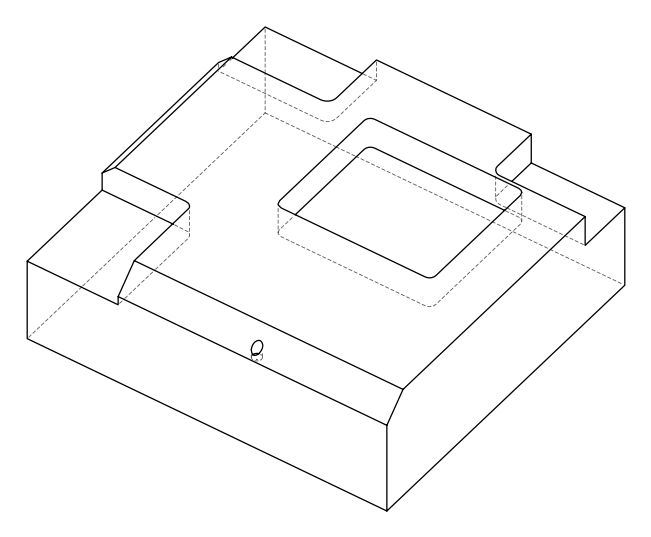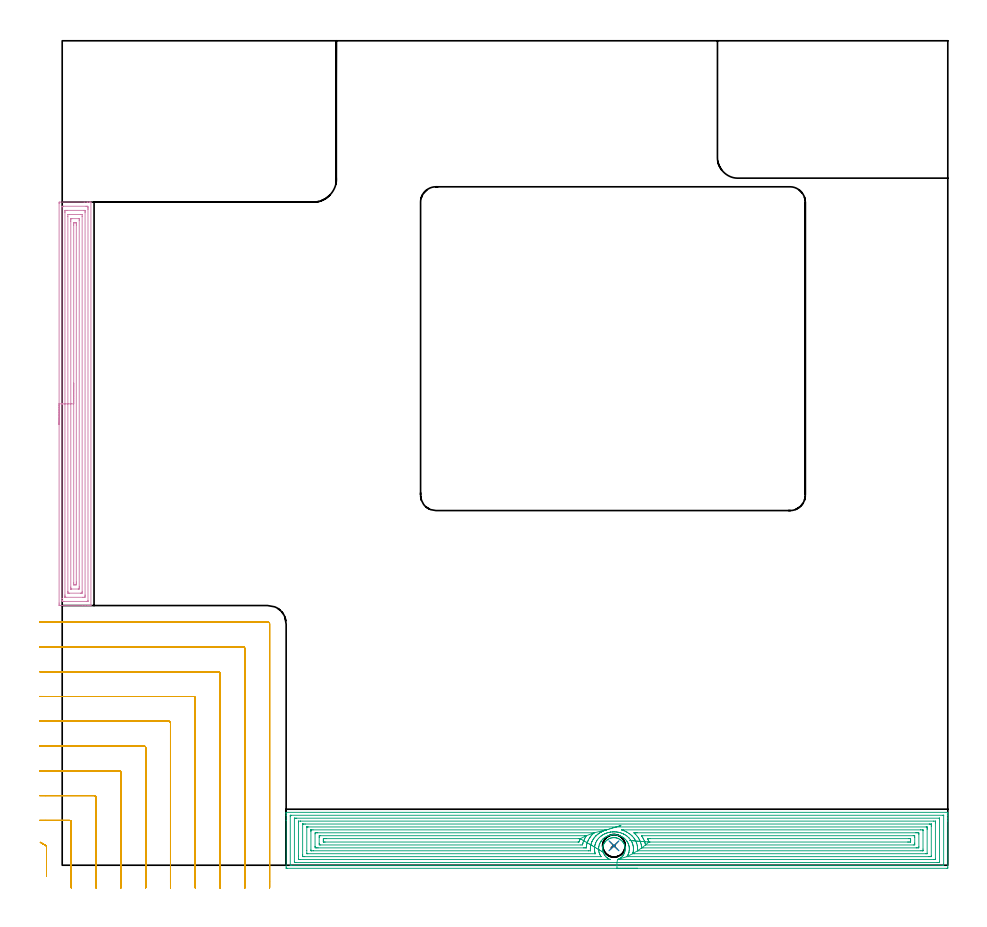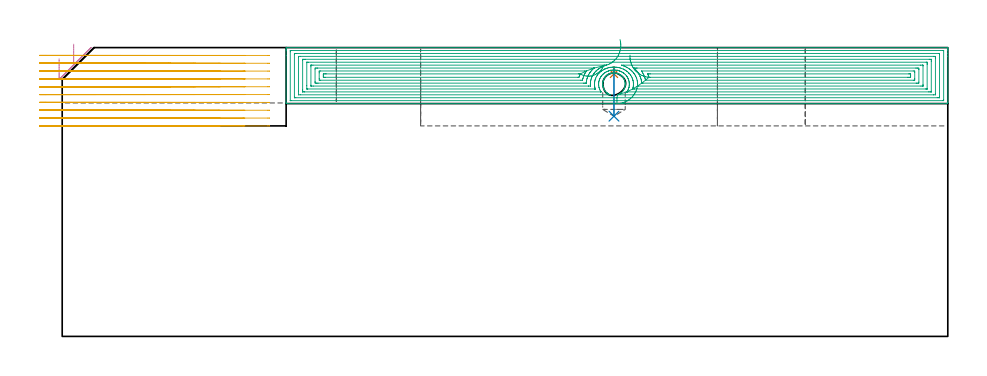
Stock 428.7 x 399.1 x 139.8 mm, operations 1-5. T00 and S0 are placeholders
(PLAN: 8 operations, 4 tool changes, 181.8 min)
(1 SPOT_DRILL | STEP1POCKET | NXT0321_9005460120000 | 0.03 min | 1278 mm3)
(2 DRILL_BLIND_HOLE_INTO_CENTER | STEP1POCKET | UGT0301_221 | 0.1 min | 1816 mm3)
(3 AREA_MILL | FG_CHAMFER_SURFACE | UGT0205_001 | 26.05 min | 118848 mm3)
(4 AREA_MILL_1 | FG_CHAMFER_SURFACE_1 | UGT0205_001 | 9.62 min | 24879 mm3)
(5 MILL_CORNER_NOTCH_RECTANGULAR | CORNER_NOTCH_RECTANGULAR | NXT0201_012 | Follow Part, ap 4, ae 75% | 29.01 min | 511872 mm3)
(6 MILL_CORNER_NOTCH_RECTANGULAR_1 | CORNER_NOTCH_RECTANGULAR_1 | NXT0201_012 | Follow Part, ap 4, ae 75% | 16.48 min | 280225 mm3)
(7 MILL_CORNER_NOTCH_RECTANGULAR_2 | CORNER_NOTCH_RECTANGULAR_2 | NXT0201_012 | Follow Part, ap 4, ae 75% | 15.51 min | 276205 mm3)
(8 MILL_RECTANGULAR_POCKET | POCKET_RECTANGULAR_STRAIGHT | NXT0201_011 | Follow Part, ap 3, ae 75% | 84.97 min | 1104171 mm3)
(TOOL NXT0321_9005460120000 | NC Spot Drill, 142deg, 12mm, Carbide, Uncoated | D12 PA142 FL30 Z2)
(TOOL UGT0301_221 | Twist Drill 10.9 mm | D10.9 PA118 FL92 Z2)
(TOOL UGT0205_001 | Chamfer Mill 20 x 3 x 45 deg. | D20 FL50 Z2)
(TOOL NXT0201_012 | ENDMILL 16mm [2P460-1600-NA 1630] | D16 FL38 Z6)
(TOOL NXT0201_011 | ENDMILL 12mm [2P460-1200-NA 1630] | D12 FL38 Z6)
(OP 1 SPOT_DRILL)
G17 G21 G94 G90
T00 M6
G54
G17 G0 G90 X267.1 Y9.4 S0 M3
G43 Z149.8 H0
G94 G81 G98 Z127.081 F250. R130.55
G80
M5
M2
(OP 2 DRILL_BLIND_HOLE_INTO_CENTER)
G17 G21 G94 G90
T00 M6
G54
G17 G0 G90 X267.1 Y9.4 S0 M3
G43 Z149.8 H0
G94 G81 G98 Z106.6 F250. R129.55
G80
M5
M2
(OP 3 AREA_MILL)
G17 G21 G94 G90
T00 M6
G54
G17 G0 G90 X278.55 Y-1.5 S1061 M3
G43 Z149.8 H0
Z122.7
G94 G1 X278.512 Z121.828 F250.
X278.398 Z120.964
X278.209 Z120.112
X277.947 Z119.28
X277.613 Z118.474
X277.21 Z117.7
X276.742 Z116.964
X276.21 Z116.272
X275.621 Z115.629
X274.978 Z115.04
X274.286 Z114.508
X273.55 Z114.04
X272.776 Z113.637
X271.97 Z113.303
X271.138 Z113.041
X270.286 Z112.852
X269.422 Z112.738
X268.55 Z112.7
X109.023
X108.421 Y-1.494 Z112.704
X108.407 Y-1.492 Z112.706
X108.4 Y-0.893 Z113.305
Y21.693 Z135.888
Y24.1 Z138.295
Y24.804 Z139.003
Y25.121 Z139.321
X108.407 Y25.539 Z139.731
X108.41 Y25.597 Z139.788
X108.576 Y25.6 Z139.8
X428.524
X428.69 Y25.597 Z139.788
X428.693 Y25.539 Z139.731
X428.7 Y25.121 Z139.321
Y24.804 Z139.003
Y24.1 Z138.295
Y22.856 Z137.053
Y21.422 Z135.618
Y-0.893 Z113.305
X428.698 Y-1.165 Z113.033
X428.69 Y-1.492 Z112.706
X428.363 Y-1.499 Z112.699
X268.55 Y-1.5 Z112.7
Y-0.086 Z114.114
X110.725
X110.553 Y-0.084 Z114.116
X110.439 Y-0.081 Z114.119
X110.408 Y-0.078 Z114.122
X110.405 Y-0.075 Z114.125
X110.402 Y-0.058 Z114.142
X110.401 Y0. Z114.2
X110.4 Y23.617 Z137.817
X110.404 Y24.1 Z138.3
X110.406 Y24.151 Z138.351
X110.409 Y24.171 Z138.371
X110.468 Y24.179 Z138.379
X110.639 Y24.184 Z138.384
X110.725 Y24.185 Z138.385
X426.375 Y24.186 Z138.386
X426.547 Y24.184 Z138.384
X426.661 Y24.181 Z138.381
X426.692 Y24.178 Z138.378
X426.694 Y24.175 Z138.375
X426.697 Y24.158 Z138.358
X426.699 Y24.1 Z138.3
X426.7 Y0.483 Z114.683
X426.696 Y0. Z114.2
X426.694 Y-0.051 Z114.149
X426.691 Y-0.071 Z114.129
X426.632 Y-0.079 Z114.121
X426.461 Y-0.084 Z114.116
X426.375 Y-0.085 Z114.115
X268.55 Y-0.086 Z114.114
Y1.328 Z115.528
X113.055 Y1.329 Z115.529
X112.598 Y1.33 Z115.53
X112.484 Y1.332 Z115.532
X112.429 Y1.335 Z115.535
X112.41 Y1.339 Z115.539
X112.407 Y1.39 Z115.59
X112.401 Y1.589 Z115.789
Y22.511 Z136.711
X112.407 Y22.71 Z136.91
X112.41 Y22.761 Z136.961
X112.429 Y22.765 Z136.965
X112.484 Y22.768 Z136.968
X112.598 Y22.77 Z136.97
X113.034 Y22.771 Z136.971
X113.492 Y22.772 Z136.972
X424.502 Y22.771 Z136.971
X424.654 Y22.77 Z136.97
X424.679 Y22.768 Z136.968
X424.686 Y22.766 Z136.966
X424.69 Y22.748 Z136.948
X424.696 Y22.644 Z136.844
X424.699 Y22.512 Z136.712
Y1.589 Z115.789
X424.693 Y1.39 Z115.59
X424.69 Y1.339 Z115.539
X424.671 Y1.335 Z115.535
X424.616 Y1.332 Z115.532
X424.502 Y1.33 Z115.53
X424.066 Y1.329 Z115.529
X423.608 Y1.328 Z115.528
X268.55
X268.854 Y2.748 Z116.947
X268.925 Y2.779 Z116.977
X268.997 Y2.802 Z117.
X269.448 Y2.996 Z117.193
X269.56 Y3.052 Z117.252
X269.89 Y3.224 Z117.422
X270.055 Y3.326 Z117.525
X270.427 Y3.598 Z117.796
X270.484 Y3.645 Z117.842
X270.542 Y3.691 Z117.891
X270.783 Y3.89 Z118.09
X271.103 Y4.215 Z118.415
X271.403 Y4.573 Z118.773
X271.676 Y4.946 Z119.146
X271.772 Y5.104 Z119.304
X272.001 Y5.543 Z119.743
X272.195 Y5.993 Z120.193
X272.338 Y6.435 Z120.635
X272.443 Y6.882 Z121.082
X272.509 Y7.325 Z121.525
X272.538 Y7.771 Z121.971
X272.53 Y8.216 Z122.416
X272.486 Y8.66 Z122.86
X272.403 Y9.107 Z123.307
X272.284 Y9.549 Z123.749
X272.118 Y9.998 Z124.198
X271.913 Y10.438 Z124.638
X271.676 Y10.854 Z125.054
X271.509 Y11.094 Z125.294
X271.33 Y11.327 Z125.527
X271.065 Y11.626 Z125.826
X270.783 Y11.912 Z126.112
X270.606 Y12.067 Z126.267
X270.422 Y12.216 Z126.416
X270.161 Y12.403 Z126.603
X269.89 Y12.575 Z126.775
X269.448 Y12.805 Z127.005
X268.997 Y13.003 Z127.203
X268.711 Y13.105 Z127.305
X268.41 Y13.185 Z127.385
X268.103 Y13.25 Z127.45
X267.658 Y13.31 Z127.51
X267.209 Y13.338 Z127.538
X266.763 Y13.329 Z127.529
X266.317 Y13.283 Z127.483
X265.9 Y13.206 Z127.406
X265.488 Y13.105 Z127.305
X265.424 Y13.083 Z127.283
X264.973 Y12.905 Z127.105
X264.531 Y12.697 Z126.897
X264.147 Y12.469 Z126.669
X263.778 Y12.216 Z126.416
X263.637 Y12.104 Z126.304
X263.238 Y11.73 Z125.93
X262.87 Y11.327 Z125.527
X262.744 Y11.171 Z125.371
X262.503 Y10.81 Z125.01
X262.287 Y10.438 Z124.638
X262.082 Y9.998 Z124.198
X261.912 Y9.549 Z123.749
X261.851 Y9.357 Z123.557
X261.773 Y9.01 Z123.21
X261.712 Y8.66 Z122.86
X261.67 Y8.216 Z122.416
X261.662 Y7.771 Z121.971
X261.691 Y7.325 Z121.525
X261.752 Y6.882 Z121.082
X261.797 Y6.662 Z120.862
X261.851 Y6.443 Z120.643
X262.005 Y5.993 Z120.193
X262.199 Y5.543 Z119.743
X262.43 Y5.104 Z119.304
X262.58 Y4.864 Z119.064
X262.744 Y4.631 Z118.831
X263.097 Y4.215 Z118.415
X263.358 Y3.949 Z118.149
X263.637 Y3.697 Z117.897
X263.708 Y3.643 Z117.843
X263.782 Y3.588 Z117.785
X263.806 Y3.57 Z117.766
X263.887 Y3.509 Z117.703
X264.081 Y3.373 Z117.566
X264.144 Y3.328 Z117.523
X264.335 Y3.209 Z117.406
X264.481 Y3.124 Z117.323
X264.531 Y3.095 Z117.295
X264.973 Y2.897 Z117.092
X265.252 Y2.791 Z116.987
X265.343 Y2.749 Z116.945
X265.32 Y2.745 Z116.943
X265.288 Y2.744 Z116.942
X265.227 Y2.743 Z116.943
X115.214
X114.445 Y2.75 Z116.95
X114.41 Y2.754 Z116.954
X114.405 Y2.802 Z117.002
X114.402 Y2.91 Z117.11
X114.4 Y4.463 Z118.663
Y20.969 Z135.169
X114.402 Y21.188 Z135.388
X114.406 Y21.297 Z135.497
X114.41 Y21.346 Z135.546
X114.457 Y21.351 Z135.551
X115.279 Y21.357 Z135.557
X115.344
X421.886
X422.655 Y21.35 Z135.55
X422.69 Y21.346 Z135.546
X422.694 Y21.298 Z135.498
X422.698 Y21.19 Z135.39
X422.7 Y20.975 Z135.175
Y20.544 Z134.744
Y3.131 Z117.331
X422.698 Y2.912 Z117.112
X422.695 Y2.802 Z117.002
X422.69 Y2.754 Z116.954
X422.643 Y2.749 Z116.949
X421.821 Y2.743 Z116.943
X421.756
X268.95 Z116.942
X268.875 Y2.745 Z116.944
X268.854 Y2.748 Z116.947
X273.368 Y4.163 Z118.363
X273.384 Y4.19 Z118.39
X273.419 Y4.247 Z118.447
X273.465 Y4.316 Z118.516
X273.522 Y4.407 Z118.607
X273.554 Y4.463 Z118.663
X273.833 Y4.989 Z119.189
X274. Y5.356 Z119.556
X274.108 Y5.606 Z119.806
X274.318 Y6.248 Z120.448
X274.328 Y6.28 Z120.48
X274.359 Y6.41 Z120.61
X274.469 Y7.031 Z121.231
X274.482 Y7.141 Z121.341
X274.527 Y7.866 Z122.066
X274.524 Y8.033 Z122.233
X274.507 Y8.4 Z122.6
X274.469 Y8.816 Z123.016
X274.45 Y8.926 Z123.126
X274.359 Y9.399 Z123.599
X274.237 Y9.819 Z124.019
X274.183 Y9.994 Z124.194
X274.01 Y10.432 Z124.632
X273.881 Y10.711 Z124.911
X273.742 Y10.994 Z125.194
X273.465 Y11.478 Z125.678
X273.378 Y11.604 Z125.804
X273.152 Y11.917 Z126.117
X272.636 Y12.496 Z126.696
X272.572 Y12.563 Z126.763
X271.895 Y13.172 Z127.372
X271.678 Y13.327 Z127.527
X271.586 Y13.389 Z127.589
X271.092 Y13.697 Z127.897
X270.784 Y13.857 Z128.057
X270.462 Y14.016 Z128.216
X269.913 Y14.259 Z128.459
X269.891 Y14.268 Z128.468
X269.851 Y14.281 Z128.481
X269.425 Y14.419 Z128.619
X269.198 Y14.479 Z128.679
X268.997 Y14.53 Z128.73
X268.681 Y14.597 Z128.797
X268.103 Y14.683 Z128.883
X267.661 Y14.723 Z128.923
X267.209 Y14.745 Z128.945
X266.753 Y14.737 Z128.937
X266.316 Y14.705 Z128.905
X265.933 Y14.664 Z128.864
X265.422 Y14.572 Z128.772
X265.183 Y14.52 Z128.72
X264.892 Y14.449 Z128.649
X264.528 Y14.343 Z128.543
X264.482 Y14.328 Z128.528
X264.36 Y14.281 Z128.481
X263.85 Y14.067 Z128.267
X263.635 Y13.966 Z128.166
X263.249 Y13.774 Z127.974
X262.741 Y13.47 Z127.67
X262.692 Y13.438 Z127.638
X262.621 Y13.389 Z127.589
X262.177 Y13.06 Z127.26
X261.847 Y12.769 Z126.969
X261.708 Y12.635 Z126.835
X261.569 Y12.496 Z126.696
X261.275 Y12.175 Z126.375
X260.953 Y11.791 Z125.991
X260.876 Y11.681 Z125.881
X260.827 Y11.604 Z125.804
X260.536 Y11.128 Z125.328
X260.319 Y10.711 Z124.911
X260.237 Y10.534 Z124.734
X260.06 Y10.122 Z124.322
X259.979 Y9.899 Z124.099
X259.956 Y9.819 Z124.019
X259.798 Y9.187 Z123.387
X259.753 Y8.926 Z123.126
X259.693 Y8.4 Z122.6
X259.676 Y8.033 Z122.233
X259.687 Y7.514 Z121.714
X259.717 Y7.141 Z121.341
X259.821 Y6.487 Z120.687
X259.879 Y6.248 Z120.448
X260.06 Y5.674 Z119.874
X260.193 Y5.356 Z119.556
X260.294 Y5.121 Z119.321
X260.655 Y4.463 Z118.663
X260.756 Y4.291 Z118.491
X260.824 Y4.172 Z118.372
X260.828 Y4.164 Z118.364
X260.813 Y4.162 Z118.362
X260.76 Y4.159 Z118.359
X260.673 Y4.157 Z118.357
X117.373
X117.066 Y4.158 Z118.358
X116.475 Y4.161 Z118.361
X116.427 Y4.164 Z118.364
X116.41 Y4.173 Z118.373
X116.404 Y4.232 Z118.432
X116.402 Y4.463 Z118.663
X116.4 Y5.128 Z119.328
X116.401 Y19.637 Z133.837
X116.402 Y19.803 Z134.003
X116.406 Y19.886 Z134.086
X116.41 Y19.926 Z134.126
X116.419 Y19.936 Z134.136
X116.454 Y19.938 Z134.138
X116.761 Y19.942 Z134.142
X117.066 Y19.943 Z134.143
X117.654
X419.727
X420.034 Y19.942 Z134.142
X420.625 Y19.939 Z134.139
X420.673 Y19.936 Z134.136
X420.69 Y19.927 Z134.127
X420.696 Y19.868 Z134.068
X420.698 Y19.637 Z133.837
X420.7 Y18.972 Z133.172
Y4.463 Z118.663
X420.698 Y4.297 Z118.497
X420.694 Y4.214 Z118.414
X420.69 Y4.174 Z118.374
X420.681 Y4.164 Z118.364
X420.646 Y4.162 Z118.362
X420.339 Y4.158 Z118.358
X420.034 Y4.157 Z118.357
X419.446
X273.465
X273.426 Y4.158 Z118.358
X273.387 Y4.161 Z118.361
X273.368 Y4.163 Z118.363
X276.173 Y5.594 Z119.794
X276.231 Y5.807 Z120.007
X276.304 Y6.09 Z120.29
X276.337 Y6.248 Z120.448
X276.448 Y6.84 Z121.04
X276.484 Y7.141 Z121.341
X276.516 Y7.664 Z121.864
X276.524 Y8.033 Z122.233
X276.494 Y8.579 Z122.779
X276.458 Y8.926 Z123.126
X276.325 Y9.64 Z123.84
X276.277 Y9.819 Z124.019
X276.147 Y10.272 Z124.472
X275.975 Y10.711 Z124.911
X275.859 Y10.998 Z125.198
X275.549 Y11.604 Z125.804
X275.253 Y12.105 Z126.305
X274.97 Y12.496 Z126.696
X274.359 Y13.22 Z127.42
X274.277 Y13.307 Z127.507
X274.192 Y13.389 Z127.589
X273.465 Y14.038 Z128.238
X273.145 Y14.281 Z128.481
X272.572 Y14.659 Z128.859
X272.288 Y14.83 Z129.03
X271.728 Y15.124 Z129.324
X271.678 Y15.148 Z129.348
X271.623 Y15.174 Z129.374
X270.784 Y15.525 Z129.725
X270.25 Y15.708 Z129.908
X269.891 Y15.806 Z130.006
X269.523 Y15.895 Z130.095
X269.076 Y15.987 Z130.187
X268.997 Y16.001 Z130.201
X268.557 Y16.067 Z130.267
X268.103 Y16.113 Z130.313
X268.052 Y16.118 Z130.318
X267.209 Y16.159 Z130.359
X267.116 Y16.16 Z130.36
X266.717 Y16.151 Z130.351
X266.316 Y16.131 Z130.331
X266.255 Y16.127 Z130.327
X265.615 Y16.067 Z130.267
X265.447 Y16.042 Z130.242
X265.422 Y16.038 Z130.238
X264.701 Y15.895 Z130.095
X264.528 Y15.856 Z130.056
X263.988 Y15.714 Z129.914
X263.635 Y15.605 Z129.805
X263.324 Y15.485 Z129.685
X262.741 Y15.248 Z129.448
X262.689 Y15.226 Z129.426
X262.58 Y15.174 Z129.374
X262.093 Y14.928 Z129.128
X261.847 Y14.787 Z128.987
X261.533 Y14.595 Z128.795
X261.058 Y14.281 Z128.481
X260.996 Y14.239 Z128.439
X260.953 Y14.207 Z128.407
X260.661 Y13.983 Z128.183
X260.501 Y13.841 Z128.041
X260.06 Y13.445 Z127.645
X260.031 Y13.417 Z127.617
X260.004 Y13.389 Z127.589
X259.604 Y12.952 Z127.152
X259.215 Y12.496 Z126.696
X259.193 Y12.469 Z126.669
X259.166 Y12.433 Z126.633
X258.846 Y11.923 Z126.123
X258.653 Y11.604 Z125.804
X258.272 Y10.842 Z125.042
X258.234 Y10.749 Z124.949
X258.219 Y10.711 Z124.911
X257.996 Y10.095 Z124.295
X257.925 Y9.819 Z124.019
X257.817 Y9.381 Z123.581
X257.747 Y8.926 Z123.126
X257.709 Y8.596 Z122.796
X257.676 Y8.033 Z122.233
X257.681 Y7.732 Z121.932
X257.714 Y7.141 Z121.341
X257.762 Y6.757 Z120.957
X257.851 Y6.248 Z120.448
X257.913 Y5.987 Z120.187
X258.024 Y5.604 Z119.804
Y5.577 Z119.777
X258.013 Y5.576 Z119.776
X257.972 Y5.573 Z119.773
X257.887 Y5.572 Z119.772
X257.718 Y5.571 Z119.771
X118.854 Y5.572 Z119.772
X118.636 Y5.573 Z119.773
X118.48 Y5.576 Z119.776
X118.41 Y5.578 Z119.778
X118.408 Y5.619 Z119.819
X118.402 Y5.807 Z120.007
X118.4 Y7.141 Z121.341
X118.401 Y18.304 Z132.504
X118.406 Y18.456 Z132.656
X118.41 Y18.51 Z132.71
X118.416 Y18.523 Z132.723
X118.431 Y18.524 Z132.724
X118.515 Y18.526 Z132.726
X118.854 Y18.529 Z132.729
X119.07
X418.246 Y18.528 Z132.728
X418.464 Y18.527 Z132.727
X418.62 Y18.524 Z132.724
X418.69 Y18.522 Z132.722
X418.692 Y18.481 Z132.681
X418.698 Y18.293 Z132.493
X418.7 Y17.852 Z132.052
Y17.399 Z131.599
X418.699 Y5.796 Z119.996
X418.694 Y5.644 Z119.844
X418.69 Y5.59 Z119.79
X418.684 Y5.577 Z119.777
X418.669 Y5.576 Z119.776
X418.585 Y5.574 Z119.774
X418.246 Y5.571 Z119.771
X418.03
X277.04 Y5.572 Z119.772
X276.823 Y5.573 Z119.773
X276.339 Y5.578 Z119.778
X276.173 Y5.594 Z119.794
X278.496 Y6.992 Z121.192
X278.495 Y7.028 Z121.228
X278.498 Y7.141 Z121.341
X278.51 Y7.458 Z121.658
X278.524 Y8.033 Z122.233
X278.51 Y8.35 Z122.55
X278.463 Y8.926 Z123.126
X278.397 Y9.356 Z123.556
X278.305 Y9.819 Z124.019
X278.11 Y10.535 Z124.735
X278.049 Y10.711 Z124.911
X277.934 Y11.025 Z125.225
X277.671 Y11.604 Z125.804
X277.42 Y12.117 Z126.317
X277.193 Y12.496 Z126.696
X277.04 Y12.743 Z126.943
X276.765 Y13.12 Z127.32
X276.544 Y13.389 Z127.589
X276.147 Y13.86 Z128.06
X275.944 Y14.083 Z128.283
X275.742 Y14.281 Z128.481
X275.253 Y14.724 Z128.924
X275.011 Y14.935 Z129.135
X274.703 Y15.174 Z129.374
X274.359 Y15.414 Z129.614
X273.669 Y15.863 Z130.063
X273.465 Y15.976 Z130.176
X273.294 Y16.067 Z130.267
X272.811 Y16.306 Z130.506
X272.572 Y16.414 Z130.614
X271.955 Y16.682 Z130.882
X271.678 Y16.79 Z130.99
X271.196 Y16.959 Z131.159
X270.784 Y17.093 Z131.293
X270.781 Y17.11 Z131.31
X271.678 Y17.115 Z131.315
X415.565
X416.304 Y17.113 Z131.313
X416.459 Y17.111 Z131.311
X416.613 Y17.108 Z131.308
X416.69 Y17.098 Z131.298
X416.694 Y17.039 Z131.239
X416.697 Y16.959 Z131.159
X416.7 Y16.719 Z130.919
Y7.793 Z121.993
X416.696 Y7.141 Z121.341
X416.692 Y7.021 Z121.221
X416.69 Y6.996 Z121.196
X416.664 Y6.992 Z121.192
X416.611 Y6.988 Z121.188
X416.459 Y6.987 Z121.187
X415.721 Y6.985 Z121.185
X278.828 Y6.986 Z121.186
X278.672 Y6.987 Z121.187
X278.496 Y6.992 Z121.192
X280.527 Y8.406 Z122.606
X280.517 Y8.476 Z122.676
X280.505 Y8.588 Z122.788
X280.485 Y8.797 Z122.997
X280.473 Y8.926 Z123.126
X280.455 Y9.086 Z123.286
X280.324 Y9.819 Z124.019
X280.243 Y10.19 Z124.39
X280.094 Y10.711 Z124.911
X279.998 Y11.013 Z125.213
X279.818 Y11.507 Z125.707
X279.776 Y11.604 Z125.804
X279.721 Y11.727 Z125.927
X279.345 Y12.496 Z126.696
X279.209 Y12.745 Z126.945
X278.828 Y13.388 Z127.588
X278.439 Y13.898 Z128.098
X278.123 Y14.281 Z128.481
X277.934 Y14.505 Z128.705
X277.615 Y14.86 Z129.06
X277.294 Y15.174 Z129.374
X276.747 Y15.685 Z129.885
X276.789 Y15.693 Z129.893
X277.04 Y15.697 Z129.897
X277.408 Y15.699 Z129.899
X277.934 Y15.7 Z129.9
X278.301
X413.251
X413.778
X414.147 Y15.698 Z129.898
X414.671 Y15.693 Z129.893
X414.698 Y15.174 Z129.374
X414.699 Y15.146 Z129.346
Y8.898 Z123.098
X414.671 Y8.407 Z122.607
X414.301 Y8.403 Z122.603
X413.778 Y8.4 Z122.6
X413.411
X281.142
X280.615 Y8.402 Z122.602
X280.527 Y8.406 Z122.606
X282.359 Y9.819 Z124.019
X282.339 Y9.882 Z124.082
X282.231 Y10.344 Z124.544
X282.133 Y10.711 Z124.911
X282.03 Y11.083 Z125.283
X281.844 Y11.604 Z125.804
X281.749 Y11.852 Z126.052
X281.509 Y12.406 Z126.606
X281.466 Y12.496 Z126.696
X281.427 Y12.578 Z126.778
X281.152 Y13.114 Z127.314
X280.994 Y13.389 Z127.589
X280.615 Y14.014 Z128.214
X280.435 Y14.281 Z128.481
X280.61 Y14.286 Z128.486
X411.985
X412.69 Y14.281 Z128.481
X412.699 Y13.574 Z127.774
Y10.711 Z124.911
X412.696 Y10.006 Z124.206
X412.69 Y9.819 Z124.019
X411.995 Y9.814 Z124.014
X282.402
X282.359 Y9.819 Z124.019
X284.05 Y11.234 Z125.434
X284.038 Y11.252 Z125.452
X284.016 Y11.309 Z125.509
X283.745 Y12.052 Z126.252
X283.562 Y12.496 Z126.696
X283.444 Y12.777 Z126.977
X283.421 Y12.836 Z127.036
X283.413 Y12.861 Z127.061
X283.439 Y12.865 Z127.065
X283.816 Y12.869 Z127.069
X284.19 Y12.871 Z127.071
X284.707 Y12.872 Z127.072
X409.827
X410.203 Y12.87 Z127.07
X410.579 Y12.867 Z127.067
X410.678 Y12.865 Z127.065
X410.69 Y12.794 Z126.994
X410.695 Y12.662 Z126.862
X410.698 Y12.496 Z126.696
X410.7 Y12. Z126.2
X410.697 Y11.604 Z125.804
X410.693 Y11.356 Z125.556
X410.69 Y11.238 Z125.438
X410.573 Y11.234 Z125.434
X410.203 Y11.231 Z125.431
X409.685 Y11.228 Z125.428
X409.309
X284.566
X284.19 Y11.23 Z125.43
X284.066 Y11.233 Z125.433
X284.05 Y11.234 Z125.434
X283.186 Y11.301 Z125.539
X282.335 Y11.367 Z125.719
X281.503 Y11.431 Z125.973
X280.696 Y11.494 Z126.299
X279.92 Y11.554 Z126.694
X279.182 Y11.611 Z127.155
X278.487 Y11.665 Z127.679
X277.839 Y11.715 Z128.261
X277.245 Y11.761 Z128.898
X276.709 Y11.802 Z129.585
X276.234 Y11.839 Z130.316
X275.824 Y11.871 Z131.086
X275.483 Y11.897 Z131.888
X275.213 Y11.918 Z132.717
X275.016 Y11.933 Z133.567
X274.894 Y11.943 Z134.431
X274.847 Y11.946 Z135.302
X274.876 Y11.944 Z136.174
G0 X270.032 Y19.079 Z143.687
G1 X270.228 Y19.138 Z142.839
X270.353 Y19.176 Z141.976
X270.405 Y19.191 Z141.106
X270.385 Y19.185 Z140.234
X270.292 Y19.157 Z139.367
X270.127 Y19.107 Z138.511
X269.891 Y19.036 Z137.675
X269.586 Y18.944 Z136.862
X269.215 Y18.832 Z136.081
X268.779 Y18.701 Z135.336
X268.284 Y18.552 Z134.634
X267.731 Y18.385 Z133.98
X267.126 Y18.203 Z133.378
X266.474 Y18.006 Z132.834
X265.778 Y17.797 Z132.351
X265.045 Y17.576 Z131.934
X264.279 Y17.345 Z131.584
X263.488 Y17.106 Z131.306
X263. Y16.959 Z131.159
X262.804 Y16.896 Z131.096
X262.741 Y16.873 Z131.073
X262.164 Y16.643 Z130.843
X261.847 Y16.512 Z130.712
X261.537 Y16.376 Z130.576
X260.953 Y16.098 Z130.298
X260.933 Y16.087 Z130.287
X260.894 Y16.067 Z130.267
X260.372 Y15.755 Z129.955
X260.06 Y15.558 Z129.758
X259.83 Y15.403 Z129.603
X259.5 Y15.174 Z129.374
X259.308 Y15.032 Z129.232
X259.166 Y14.922 Z129.122
X258.826 Y14.621 Z128.821
X258.453 Y14.281 Z128.481
X258.361 Y14.193 Z128.393
X258.272 Y14.102 Z128.302
X257.932 Y13.729 Z127.929
X257.641 Y13.389 Z127.589
X257.523 Y13.245 Z127.445
X257.379 Y13.059 Z127.259
X257.156 Y12.719 Z126.919
X257.017 Y12.496 Z126.696
X256.817 Y12.164 Z126.364
X256.528 Y11.604 Z125.804
X256.513 Y11.575 Z125.775
X256.485 Y11.517 Z125.717
X256.247 Y10.949 Z125.149
X256.158 Y10.711 Z124.911
X256.013 Y10.29 Z124.49
X255.894 Y9.819 Z124.019
X255.836 Y9.574 Z123.774
X255.738 Y8.926 Z123.126
X255.721 Y8.796 Z122.996
X255.674 Y8.033 Z122.233
X255.671 Y7.954 Z122.154
X255.702 Y7.141 Z121.341
X255.705 Y7.028 Z121.228
X255.699 Y6.992 Z121.192
X255.668 Y6.99 Z121.19
X255.591 Y6.988 Z121.188
X254.853 Y6.985 Z121.185
X254.698
X121.535
X120.796 Y6.987 Z121.187
X120.641 Y6.989 Z121.189
X120.487 Y6.992 Z121.192
X120.41 Y7.002 Z121.202
X120.406 Y7.061 Z121.261
X120.403 Y7.141 Z121.341
X120.4 Y7.381 Z121.581
Y16.307 Z130.507
X120.404 Y16.959 Z131.159
X120.408 Y17.079 Z131.279
X120.41 Y17.104 Z131.304
X120.436 Y17.108 Z131.308
X120.489 Y17.112 Z131.312
X120.641 Y17.113 Z131.313
X121.379 Y17.115 Z131.315
X262.741 Y17.114 Z131.314
X263.481 Y17.113 Z131.313
X263.488 Y17.106 Z131.306
X257.451 Y15.694 Z129.894
X257.437 Y15.674 Z129.874
X257.421 Y15.655 Z129.855
X257.408 Y15.643 Z129.843
X257.149 Y15.404 Z129.604
X256.904 Y15.174 Z129.374
X256.693 Y14.966 Z129.166
X256.485 Y14.753 Z128.953
X256.261 Y14.505 Z128.705
X256.067 Y14.281 Z128.481
X255.852 Y14.021 Z128.221
X255.591 Y13.694 Z127.894
X255.468 Y13.512 Z127.712
X255.389 Y13.389 Z127.589
X255.125 Y12.962 Z127.162
X254.859 Y12.496 Z126.696
X254.802 Y12.392 Z126.592
X254.698 Y12.185 Z126.385
X254.515 Y11.786 Z125.986
X254.437 Y11.604 Z125.804
X254.255 Y11.153 Z125.353
X254.1 Y10.711 Z124.911
X254.031 Y10.484 Z124.684
X253.859 Y9.819 Z124.019
X253.849 Y9.774 Z123.974
X253.804 Y9.497 Z123.697
X253.733 Y8.926 Z123.126
X253.692 Y8.534 Z122.734
X253.681 Y8.44 Z122.64
X253.669 Y8.406 Z122.606
X253.612 Y8.404 Z122.604
X253.435 Y8.402 Z122.602
X252.91 Y8.4 Z122.6
X252.383
X123.849
X123.322
X122.953 Y8.402 Z122.602
X122.429 Y8.407 Z122.607
X122.402 Y8.926 Z123.126
X122.401 Y8.954 Z123.154
Y15.202 Z129.402
X122.429 Y15.693 Z129.893
X122.799 Y15.697 Z129.897
X123.322 Y15.7 Z129.9
X123.689
X257.287
X257.379 Y15.699 Z129.899
X257.451 Y15.694 Z129.894
X253.754 Y14.281 Z128.481
X253.433 Y13.759 Z127.959
X253.211 Y13.389 Z127.589
X253.101 Y13.198 Z127.398
X252.91 Y12.849 Z127.049
X252.745 Y12.496 Z126.696
X252.518 Y11.995 Z126.195
X252.357 Y11.604 Z125.804
X252.265 Y11.355 Z125.555
X252.049 Y10.711 Z124.911
X252.042 Y10.686 Z124.886
X252.016 Y10.588 Z124.788
X251.867 Y9.968 Z124.168
X251.831 Y9.819 Z124.019
X251.127 Y9.814 Z124.014
X125.115
X124.41 Y9.819 Z124.019
X124.401 Y10.526 Z124.726
Y13.389 Z127.589
X124.404 Y14.094 Z128.294
X124.41 Y14.281 Z128.481
X125.105 Y14.286 Z128.486
X252.905
X253.754 Y14.281 Z128.481
X250.789 Y12.858 Z127.058
X250.782 Y12.836 Z127.036
X250.641 Y12.496 Z126.696
X250.521 Y12.204 Z126.404
X250.292 Y11.604 Z125.804
X250.156 Y11.239 Z125.439
X250.099 Y11.235 Z125.435
X249.97 Y11.232 Z125.432
X249.711 Y11.229 Z125.429
X127.273 Y11.228 Z125.428
X126.897 Y11.23 Z125.43
X126.521 Y11.233 Z125.433
X126.422 Y11.235 Z125.435
X126.41 Y11.306 Z125.506
X126.405 Y11.438 Z125.638
X126.402 Y11.604 Z125.804
X126.4 Y12.1 Z126.3
X126.403 Y12.496 Z126.696
X126.407 Y12.744 Z126.944
X126.41 Y12.862 Z127.062
X126.527 Y12.866 Z127.066
X126.897 Y12.869 Z127.069
X127.415 Y12.872 Z127.072
X127.791
X249.853
X250.229 Y12.871 Z127.071
X250.751 Y12.868 Z127.068
X250.776 Y12.865 Z127.065
X250.789 Y12.858 Z127.058
X251.472 Y12.454 Z126.696
X252.18 Y12.035 Z126.406
X252.908 Y11.605 Z126.188
X253.648 Y11.168 Z126.044
X254.397 Y10.725 Z125.976
X255.148 Y10.281 Z125.984
X255.896 Y9.839 Z126.069
X256.634 Y9.403 Z126.228
X257.358 Y8.975 Z126.462
X258.061 Y8.56 Z126.768
X258.739 Y8.159 Z127.144
X259.386 Y7.777 Z127.587
X259.997 Y7.416 Z128.094
X260.568 Y7.078 Z128.661
X261.094 Y6.767 Z129.283
X261.571 Y6.485 Z129.957
X261.996 Y6.234 Z130.676
X262.365 Y6.016 Z131.436
G0 Z149.8
M5
M2
(OP 4 AREA_MILL_1)
G17 G21 G94 G90
T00 M6
G54
G17 G0 G90 X-1.5 Y213.35 S1061 M3
G43 Z149.8 H0
Z134.4
G94 G1 Y213.388 Z133.528 F250.
Y213.502 Z132.664
Y213.691 Z131.812
Y213.953 Z130.98
Y214.287 Z130.174
Y214.69 Z129.4
Y215.158 Z128.664
Y215.69 Z127.972
Y216.279 Z127.329
Y216.922 Z126.74
Y217.614 Z126.208
Y218.35 Z125.74
Y219.124 Z125.337
Y219.93 Z125.003
Y220.762 Z124.741
Y221.613 Z124.552
Y222.478 Z124.438
Y223.35 Z124.4
Y320.37
X-1.497 Y320.688 Z124.402
X-1.492 Y320.99 Z124.406
X-1.186 Y321. Z124.711
X10.652 Z136.547
X12.069 Z137.965
X12.433 Z138.328
X13.161 Z139.06
X13.429 Z139.328
X13.848 Y320.993 Z139.74
X13.897 Y320.99 Z139.788
X13.9 Y320.817 Z139.8
Y125.883
X13.897 Y125.71 Z139.788
X13.848 Y125.707 Z139.74
X13.429 Y125.7 Z139.328
X13.16 Z139.06
X12.433 Z138.328
X11.179 Z137.076
X9.762 Z135.657
X-0.923 Y125.701 Z124.974
X-1.156 Y125.703 Z124.741
X-1.492 Y125.708 Z124.406
X-1.494 Y125.757 Z124.404
X-1.499 Y126.33 Z124.401
X-1.5 Y126.909 Z124.4
Y223.35
X-0.086 Z125.814
X-0.085 Y318.688 Z125.815
X-0.083 Y318.794 Z125.817
X-0.078 Y318.99 Z125.822
X-0.033 Y318.992 Z125.867
X0.442 Y318.999 Z126.342
X11.542 Z137.442
X12.019 Y318.997 Z137.919
X12.433 Y318.99 Z138.333
X12.479 Y318.582 Z138.379
X12.482 Y318.532 Z138.382
X12.486 Y317.688 Z138.386
Y317.634
X12.485 Y128.012 Z138.385
X12.483 Y127.906 Z138.383
X12.478 Y127.71 Z138.378
X12.433 Y127.708 Z138.333
X11.957 Y127.701 Z137.857
X0.858 Z126.758
X0.381 Y127.703 Z126.281
X-0.033 Y127.71 Z125.867
X-0.079 Y128.118 Z125.821
X-0.082 Y128.167 Z125.818
X-0.086 Y129.012 Z125.814
Y129.065
Y223.35
X1.328 Z127.228
X1.329 Y315.899 Z127.229
X1.33 Y316.319 Z127.23
X1.335 Y316.793 Z127.235
X1.343 Y316.99 Z127.243
X1.544 Y316.998 Z127.444
X1.748 Y316.999 Z127.648
X2.433 Y317. Z128.333
X10.652 Y316.999 Z136.552
X10.858 Y316.996 Z136.758
X10.994 Y316.99 Z136.894
X11.065 Y316.976 Z136.965
X11.068 Y316.933 Z136.968
X11.07 Y316.793 Z136.97
X11.071 Y316.372 Z136.971
X11.072 Y315.899 Z136.972
X11.071 Y130.801 Z136.971
X11.07 Y130.381 Z136.97
X11.064 Y129.907 Z136.964
X11.056 Y129.71 Z136.956
X10.856 Y129.702 Z136.756
X10.652 Y129.701 Z136.552
X9.967 Y129.7 Z135.867
X1.748 Y129.701 Z127.648
X1.542 Y129.704 Z127.442
X1.406 Y129.71 Z127.306
X1.335 Y129.724 Z127.235
X1.333 Y129.767 Z127.233
X1.33 Y129.907 Z127.23
X1.329 Y130.328 Z127.229
X1.328 Y130.801 Z127.228
Y223.35
X2.743 Z128.643
Y314.111
X2.749 Y314.894 Z128.649
X2.76 Y314.99 Z128.66
X2.865 Y314.995 Z128.765
X3.086 Y314.998 Z128.986
X3.529 Y315. Z129.429
X8.871 Z134.771
X9.316 Y314.998 Z135.216
X9.535 Y314.995 Z135.435
X9.64 Y314.99 Z135.54
X9.65 Y314.92 Z135.55
X9.657 Y314.216 Z135.557
Y314.111
Y132.589
X9.651 Y131.806 Z135.551
X9.64 Y131.71 Z135.54
X9.535 Y131.705 Z135.435
X9.314 Y131.702 Z135.214
X8.871 Y131.7 Z134.771
X3.529 Z129.429
X3.084 Y131.702 Z128.984
X2.865 Y131.705 Z128.765
X2.76 Y131.71 Z128.66
X2.75 Y131.78 Z128.65
X2.743 Y132.484 Z128.643
Y132.589
Y223.35
X4.157 Z130.057
Y311.692
X4.158 Y312.322 Z130.058
X4.159 Y312.583 Z130.059
X4.164 Y312.849 Z130.064
X4.173 Y312.99 Z130.073
X4.251 Y312.994 Z130.151
X4.419 Y312.997 Z130.319
X4.635 Y313. Z130.535
X7.981 Y312.999 Z133.881
X8.2 Y312.996 Z134.1
X8.235 Y312.99 Z134.135
X8.237 Y312.982 Z134.137
X8.24 Y312.956 Z134.14
X8.243 Y312.322 Z134.143
Y312.059
Y135.008
X8.242 Y134.378 Z134.142
X8.24 Y134.117 Z134.14
X8.236 Y133.851 Z134.136
X8.227 Y133.71 Z134.127
X8.149 Y133.707 Z134.049
X7.981 Y133.703 Z133.881
X7.765 Y133.7 Z133.665
X4.419 Y133.701 Z130.319
X4.2 Y133.704 Z130.1
X4.165 Y133.71 Z130.065
X4.163 Y133.718 Z130.063
X4.16 Y133.744 Z130.06
X4.157 Y134.378 Z130.057
Y134.641
Y223.35
X5.571 Z131.471
Y309.64
X5.572 Y310.27 Z131.472
X5.574 Y310.534 Z131.474
X5.578 Y310.849 Z131.478
X5.588 Y310.99 Z131.488
X5.74 Y310.996 Z131.64
X6.2 Y310.998 Z132.1
X6.63 Y310.997 Z132.53
X6.796 Y310.99 Z132.696
X6.822 Y310.977 Z132.722
X6.824 Y310.921 Z132.724
X6.827 Y310.798 Z132.727
X6.828 Y310.534 Z132.728
X6.829 Y309.902 Z132.729
Y137.06
X6.828 Y136.43 Z132.728
X6.826 Y136.166 Z132.726
X6.822 Y135.851 Z132.722
X6.812 Y135.71 Z132.712
X6.66 Y135.704 Z132.56
X6.2 Y135.702 Z132.1
X5.77 Y135.703 Z131.67
X5.604 Y135.71 Z131.504
X5.578 Y135.723 Z131.478
X5.576 Y135.779 Z131.476
X5.573 Y135.902 Z131.473
X5.572 Y136.166 Z131.472
X5.571 Y136.797 Z131.471
Y223.35
Y224.222 Z131.509
Y225.086 Z131.623
Y225.938 Z131.812
Y226.77 Z132.074
Y227.576 Z132.408
Y228.35 Z132.811
Y229.086 Z133.28
Y229.778 Z133.811
Y230.421 Z134.4
Y231.01 Z135.043
Y231.541 Z135.735
Y232.01 Z136.471
Y232.413 Z137.245
Y232.747 Z138.051
Y233.009 Z138.883
Y233.198 Z139.735
Y233.312 Z140.6
Y233.35 Z141.471
G0 Z149.8
M5
M2
(OP 5 MILL_CORNER_NOTCH_RECTANGULAR)
G17 G21 G94 G90
T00 M6
G54
G17 G0 G90 X-7.6 Y-5.498 S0 M3
G43 Z149.8 H1
Z136.01
G94 G1 Y-2.498 F250.
Y8.909 F500.
G3 X-8. Y9.595 R0.8
G1 X-10.598 Y11.095 F250.
G0 Z149.8
X4.408 Y-11.
Z136.01
G1 X4.4 Y-8.
Y-7.746 F500.
Y20.907
G3 X3.607 Y21.7 R0.8
G1 X-7.746
X-8.
X-11. Y21.708 F250.
G0 Z149.8
X16.409 Y-11.
Z136.01
G1 X16.4 Y-8.
Y-7.746 F500.
Y32.907
G3 X15.607 Y33.7 R0.8
G1 X-7.746
X-8.
X-11. Y33.709 F250.
G0 Z149.8
X28.411 Y-11.
Z136.01
G1 X28.4 Y-8.
Y-7.746 F500.
Y44.906
G3 X27.606 Y45.7 R0.8
G1 X-7.746
X-8.
X-11. Y45.711 F250.
G0 Z149.8
X40.413 Y-11.
Z136.01
G1 X40.401 Y-8.
X40.4 Y-7.746 F500.
Y56.906
G3 X39.606 Y57.7 R0.8
G1 X-7.746
X-8. Y57.701
X-11. Y57.713 F250.
G0 Z149.8
X52.417 Y-11.
Z136.01
G1 X52.401 Y-8.
X52.4 Y-7.746 F500.
Y68.905
G3 X51.605 Y69.7 R0.8
G1 X-7.746
X-8. Y69.701
X-11. Y69.717 F250.
G0 Z149.8
X64.422 Y-11.
Z136.01
G1 X64.401 Y-8.
X64.4 Y-7.746 F500.
Y80.905
G3 X63.605 Y81.7 R0.8
G1 X-7.746
X-8. Y81.701
X-11. Y81.722 F250.
G0 Z149.8
X76.433 Y-11.
Z136.01
G1 X76.401 Y-8.
G2 X76.4 Y-7.746 R24. F500.
G1 Y92.905
G3 X75.605 Y93.7 R0.8
G1 X-7.746
G2 X-8. Y93.701 R24.
G1 X-11. Y93.733 F250.
G0 Z149.8
X88.466 Y-10.999
Z136.01
G1 X88.403 Y-8.
G2 X88.4 Y-7.746 R12. F500.
G1 Y104.904
G3 X87.604 Y105.7 R0.8
G1 X-7.746
G2 X-8. Y105.703 R12.
G1 X-10.999 Y105.766 F250.
G0 Z149.8
X100.4 Y-10.746
Z136.01
G1 Y-7.746
Y116.904 F500.
G3 X99.604 Y117.7 R0.8
G1 X-7.746
X-10.746 F250.
G0 Z149.8
X-7.6 Y-5.498
Z132.22
G1 Y-2.498
Y8.909 F500.
G3 X-8. Y9.594 R0.8
G1 X-10.598 Y11.094 F250.
G0 Z149.8
X4.408 Y-11.
Z132.22
G1 X4.4 Y-8.
Y-7.746 F500.
Y20.907
G3 X3.607 Y21.7 R0.8
G1 X-7.908
X-8.
X-11. Y21.703 F250.
G0 Z149.8
X16.409 Y-11.
Z132.22
G1 X16.4 Y-8.
Y-7.746 F500.
Y32.907
G3 X15.607 Y33.7 R0.8
G1 X-7.908
X-8.
X-11. Y33.703 F250.
G0 Z149.8
X28.411 Y-11.
Z132.22
G1 X28.4 Y-8.
Y-7.746 F500.
Y44.906
G3 X27.606 Y45.7 R0.8
G1 X-7.908
X-8.
X-11. Y45.704 F250.
G0 Z149.8
X40.413 Y-11.
Z132.22
G1 X40.401 Y-8.
X40.4 Y-7.746 F500.
Y56.906
G3 X39.606 Y57.7 R0.8
G1 X-7.908
X-8.
X-11. Y57.705 F250.
G0 Z149.8
X52.417 Y-11.
Z132.22
G1 X52.401 Y-8.
X52.4 Y-7.746 F500.
Y68.905
G3 X51.605 Y69.7 R0.8
G1 X-7.908
X-8.
X-11. Y69.706 F250.
G0 Z149.8
X64.422 Y-11.
Z132.22
G1 X64.401 Y-8.
X64.4 Y-7.746 F500.
Y80.905
G3 X63.605 Y81.7 R0.8
G1 X-7.908
X-8.
X-11. Y81.708 F250.
G0 Z149.8
X76.433 Y-11.
Z132.22
G1 X76.401 Y-8.
G2 X76.4 Y-7.746 R24. F500.
G1 Y92.905
G3 X75.605 Y93.7 R0.8
G1 X-7.908
X-8.
X-11. Y93.712 F250.
G0 Z149.8
X88.466 Y-10.999
Z132.22
G1 X88.403 Y-8.
G2 X88.4 Y-7.746 R12. F500.
G1 Y104.905
G3 X87.605 Y105.7 R0.8
G1 X-7.908
X-8.
X-11. Y105.723 F250.
G0 Z149.8
X100.4 Y-10.746
Z132.22
G1 Y-7.746
Y116.904 F500.
G3 X99.604 Y117.7 R0.8
G1 X-7.908
X-10.908 F250.
G0 Z149.8
X-7.6 Y-5.498
Z128.43
G1 Y-2.498
Y8.908 F500.
G3 X-8. Y9.594 R0.8
G1 X-10.598 Y11.093 F250.
G0 Z149.8
X4.408 Y-11.
Z128.43
G1 X4.4 Y-8.
Y-7.746 F500.
Y20.907
G3 X3.607 Y21.7 R0.8
G1 X-8.
X-11. F250.
G0 Z149.8
X16.409 Y-11.
Z128.43
G1 X16.4 Y-8.
Y-7.746 F500.
Y32.907
G3 X15.607 Y33.7 R0.8
G1 X-8.
X-11. F250.
G0 Z149.8
X28.411 Y-11.
Z128.43
G1 X28.4 Y-8.
Y-7.746 F500.
Y44.906
G3 X27.606 Y45.7 R0.8
G1 X-8.
X-11. F250.
G0 Z149.8
X40.413 Y-11.
Z128.43
G1 X40.401 Y-8.
X40.4 Y-7.746 F500.
Y56.906
G3 X39.606 Y57.7 R0.8
G1 X-8.
X-11. F250.
G0 Z149.8
X52.417 Y-11.
Z128.43
G1 X52.401 Y-8.
X52.4 Y-7.746 F500.
Y68.905
G3 X51.605 Y69.7 R0.8
G1 X-8.
X-11. F250.
G0 Z149.8
X64.422 Y-11.
Z128.43
G1 X64.401 Y-8.
X64.4 Y-7.746 F500.
Y80.905
G3 X63.605 Y81.7 R0.8
G1 X-8.
X-11. F250.
G0 Z149.8
X76.433 Y-11.
Z128.43
G1 X76.401 Y-8.
G2 X76.4 Y-7.746 R24. F500.
G1 Y92.905
G3 X75.605 Y93.7 R0.8
G1 X-8.
X-11. F250.
G0 Z149.8
X88.466 Y-10.999
Z128.43
G1 X88.403 Y-8.
G2 X88.4 Y-7.746 R12. F500.
G1 Y104.905
G3 X87.605 Y105.7 R0.8
G1 X-8.
X-11. F250.
G0 Z149.8
X100.4 Y-10.746
Z128.43
G1 Y-7.746
Y116.904 F500.
G3 X99.604 Y117.7 R0.8
G1 X-8.
X-11. F250.
G0 Z149.8
X-7.6 Y-5.498
Z124.64
G1 Y-2.498
Y8.908 F500.
G3 X-8. Y9.594 R0.8
G1 X-10.598 Y11.093 F250.
G0 Z149.8
X4.408 Y-11.
Z124.64
G1 X4.4 Y-8.
Y-7.746 F500.
Y20.907
G3 X3.607 Y21.7 R0.8
G1 X-8.
X-11. F250.
G0 Z149.8
X16.409 Y-11.
Z124.64
G1 X16.4 Y-8.
Y-7.746 F500.
Y32.907
G3 X15.607 Y33.7 R0.8
G1 X-8.
X-11. F250.
G0 Z149.8
X28.411 Y-11.
Z124.64
G1 X28.4 Y-8.
Y-7.746 F500.
Y44.906
G3 X27.606 Y45.7 R0.8
G1 X-8.
X-11. F250.
G0 Z149.8
X40.413 Y-11.
Z124.64
G1 X40.401 Y-8.
X40.4 Y-7.746 F500.
Y56.906
G3 X39.606 Y57.7 R0.8
G1 X-8.
X-11. F250.
G0 Z149.8
X52.417 Y-11.
Z124.64
G1 X52.401 Y-8.
G2 X52.4 Y-7.746 R48. F500.
G1 Y68.905
G3 X51.605 Y69.7 R0.8
G1 X-8.
X-11. F250.
G0 Z149.8
X64.422 Y-11.
Z124.64
G1 X64.401 Y-8.
G2 X64.4 Y-7.746 R36. F500.
G1 Y80.905
G3 X63.605 Y81.7 R0.8
G1 X-8.
X-11. F250.
G0 Z149.8
X76.433 Y-11.
Z124.64
G1 X76.401 Y-8.
G2 X76.4 Y-7.746 R24. F500.
G1 Y92.905
G3 X75.605 Y93.7 R0.8
G1 X-8.
X-11. F250.
G0 Z149.8
X88.466 Y-10.999
Z124.64
G1 X88.403 Y-8.
G2 X88.4 Y-7.746 R12. F500.
G1 Y104.905
G3 X87.605 Y105.7 R0.8
G1 X-8.
X-11. F250.
G0 Z149.8
X100.4 Y-10.746
Z124.64
G1 Y-7.746
Y116.904 F500.
G3 X99.604 Y117.7 R0.8
G1 X-8.
X-11. F250.
G0 Z149.8
X-7.6 Y-5.498
Z120.85
G1 Y-2.498
Y8.908 F500.
G3 X-8. Y9.594 R0.8
G1 X-10.598 Y11.093 F250.
G0 Z149.8
X4.405 Y-11.
Z120.85
G1 X4.4 Y-8.
Y-7.848 F500.
Y20.907
G3 X3.607 Y21.7 R0.8
G1 X-8.
X-11. F250.
G0 Z149.8
X16.406 Y-11.
Z120.85
G1 X16.4 Y-8.
Y-7.848 F500.
Y32.907
G3 X15.607 Y33.7 R0.8
G1 X-8.
X-11. F250.
G0 Z149.8
X28.406 Y-11.
Z120.85
G1 X28.4 Y-8.
Y-7.848 F500.
Y44.906
G3 X27.606 Y45.7 R0.8
G1 X-8.
X-11. F250.
G0 Z149.8
X40.408 Y-11.
Z120.85
G1 X40.4 Y-8.
Y-7.848 F500.
Y56.906
G3 X39.606 Y57.7 R0.8
G1 X-8.
X-11. F250.
G0 Z149.8
X52.41 Y-11.
Z120.85
G1 X52.4 Y-8.
Y-7.848 F500.
Y68.905
G3 X51.605 Y69.7 R0.8
G1 X-8.
X-11. F250.
G0 Z149.8
X64.413 Y-11.
Z120.85
G1 X64.4 Y-8.
Y-7.848 F500.
Y80.905
G3 X63.605 Y81.7 R0.8
G1 X-8.
X-11. F250.
G0 Z149.8
X76.419 Y-11.
Z120.85
G1 X76.4 Y-8.
Y-7.848 F500.
Y92.905
G3 X75.605 Y93.7 R0.8
G1 X-8.
X-11. F250.
G0 Z149.8
X88.439 Y-11.
Z120.85
G1 X88.401 Y-8.
X88.4 Y-7.848 F500.
Y104.905
G3 X87.605 Y105.7 R0.8
G1 X-8.
X-11. F250.
G0 Z149.8
X100.4 Y-10.848
Z120.85
G1 Y-7.848
Y116.904 F500.
G3 X99.604 Y117.7 R0.8
G1 X-8.
X-11. F250.
G0 Z149.8
X-7.6 Y-5.498
Z117.06
G1 Y-2.498
Y8.908 F500.
G3 X-8. Y9.594 R0.8
G1 X-10.598 Y11.093 F250.
G0 Z149.8
X4.4 Y-11.
Z117.06
G1 Y-8.
Y20.907 F500.
G3 X3.607 Y21.7 R0.8
G1 X-8.
X-11. F250.
G0 Z149.8
X16.4 Y-11.
Z117.06
G1 Y-8.
Y32.907 F500.
G3 X15.607 Y33.7 R0.8
G1 X-8.
X-11. F250.
G0 Z149.8
X28.4 Y-11.
Z117.06
G1 Y-8.
Y44.906 F500.
G3 X27.606 Y45.7 R0.8
G1 X-8.
X-11. F250.
G0 Z149.8
X40.4 Y-11.
Z117.06
G1 Y-8.
Y56.906 F500.
G3 X39.606 Y57.7 R0.8
G1 X-8.
X-11. F250.
G0 Z149.8
X52.4 Y-11.
Z117.06
G1 Y-8.
Y68.905 F500.
G3 X51.605 Y69.7 R0.8
G1 X-8.
X-11. F250.
G0 Z149.8
X64.4 Y-11.
Z117.06
G1 Y-8.
Y80.905 F500.
G3 X63.605 Y81.7 R0.8
G1 X-8.
X-11. F250.
G0 Z149.8
X76.4 Y-11.
Z117.06
G1 Y-8.
Y92.905 F500.
G3 X75.605 Y93.7 R0.8
G1 X-8.
X-11. F250.
G0 Z149.8
X88.4 Y-11.
Z117.06
G1 Y-8.
Y104.904 F500.
G3 X87.604 Y105.7 R0.8
G1 X-8.
X-11. F250.
G0 Z149.8
X100.4 Y-11.
Z117.06
G1 Y-8.
Y116.904 F500.
G3 X99.604 Y117.7 R0.8
G1 X-8.
X-11. F250.
G0 Z149.8
X-7.6 Y-5.498
Z113.27
G1 Y-2.498
Y8.908 F500.
G3 X-8. Y9.594 R0.8
G1 X-10.598 Y11.093 F250.
G0 Z149.8
X4.4 Y-11.
Z113.27
G1 Y-8.
Y20.907 F500.
G3 X3.607 Y21.7 R0.8
G1 X-8.
X-11. F250.
G0 Z149.8
X16.4 Y-11.
Z113.27
G1 Y-8.
Y32.907 F500.
G3 X15.607 Y33.7 R0.8
G1 X-8.
X-11. F250.
G0 Z149.8
X28.4 Y-11.
Z113.27
G1 Y-8.
Y44.906 F500.
G3 X27.606 Y45.7 R0.8
G1 X-8.
X-11. F250.
G0 Z149.8
X40.4 Y-11.
Z113.27
G1 Y-8.
Y56.906 F500.
G3 X39.606 Y57.7 R0.8
G1 X-8.
X-11. F250.
G0 Z149.8
X52.4 Y-11.
Z113.27
G1 Y-8.
Y68.905 F500.
G3 X51.605 Y69.7 R0.8
G1 X-8.
X-11. F250.
G0 Z149.8
X64.4 Y-11.
Z113.27
G1 Y-8.
Y80.905 F500.
G3 X63.605 Y81.7 R0.8
G1 X-8.
X-11. F250.
G0 Z149.8
X76.4 Y-11.
Z113.27
G1 Y-8.
Y92.905 F500.
G3 X75.605 Y93.7 R0.8
G1 X-8.
X-11. F250.
G0 Z149.8
X88.4 Y-11.
Z113.27
G1 Y-8.
Y104.904 F500.
G3 X87.604 Y105.7 R0.8
G1 X-8.
X-11. F250.
G0 Z149.8
X100.4 Y-11.
Z113.27
G1 Y-8.
Y116.904 F500.
G3 X99.604 Y117.7 R0.8
G1 X-8.
X-11. F250.
G0 Z149.8
X-7.6 Y-5.498
Z109.48
G1 Y-2.498
Y8.908 F500.
G3 X-8. Y9.594 R0.8
G1 X-10.598 Y11.093 F250.
G0 Z149.8
X4.4 Y-11.
Z109.48
G1 Y-8.
Y20.907 F500.
G3 X3.607 Y21.7 R0.8
G1 X-8.
X-11. F250.
G0 Z149.8
X16.4 Y-11.
Z109.48
G1 Y-8.
Y32.907 F500.
G3 X15.607 Y33.7 R0.8
G1 X-8.
X-11. F250.
G0 Z149.8
X28.4 Y-11.
Z109.48
G1 Y-8.
Y44.906 F500.
G3 X27.606 Y45.7 R0.8
G1 X-8.
X-11. F250.
G0 Z149.8
X40.4 Y-11.
Z109.48
G1 Y-8.
Y56.906 F500.
G3 X39.606 Y57.7 R0.8
G1 X-8.
X-11. F250.
G0 Z149.8
X52.4 Y-11.
Z109.48
G1 Y-8.
Y68.905 F500.
G3 X51.605 Y69.7 R0.8
G1 X-8.
X-11. F250.
G0 Z149.8
X64.4 Y-11.
Z109.48
G1 Y-8.
Y80.905 F500.
G3 X63.605 Y81.7 R0.8
G1 X-8.
X-11. F250.
G0 Z149.8
X76.4 Y-11.
Z109.48
G1 Y-8.
Y92.905 F500.
G3 X75.605 Y93.7 R0.8
G1 X-8.
X-11. F250.
G0 Z149.8
X88.4 Y-11.
Z109.48
G1 Y-8.
Y104.904 F500.
G3 X87.604 Y105.7 R0.8
G1 X-8.
X-11. F250.
G0 Z149.8
X100.4 Y-11.
Z109.48
G1 Y-8.
Y116.904 F500.
G3 X99.604 Y117.7 R0.8
G1 X-8.
X-11. F250.
G0 Z149.8
X-7.6 Y-5.498
Z105.69
G1 Y-2.498
Y8.908 F500.
G3 X-8. Y9.594 R0.8
G1 X-10.598 Y11.093 F250.
G0 Z149.8
X4.4 Y-11.
Z105.69
G1 Y-8.
Y20.907 F500.
G3 X3.607 Y21.7 R0.8
G1 X-8.
X-11. F250.
G0 Z149.8
X16.4 Y-11.
Z105.69
G1 Y-8.
Y32.907 F500.
G3 X15.607 Y33.7 R0.8
G1 X-8.
X-11. F250.
G0 Z149.8
X28.4 Y-11.
Z105.69
G1 Y-8.
Y44.906 F500.
G3 X27.606 Y45.7 R0.8
G1 X-8.
X-11. F250.
G0 Z149.8
X40.4 Y-11.
Z105.69
G1 Y-8.
Y56.906 F500.
G3 X39.606 Y57.7 R0.8
G1 X-8.
X-11. F250.
G0 Z149.8
X52.4 Y-11.
Z105.69
G1 Y-8.
Y68.905 F500.
G3 X51.605 Y69.7 R0.8
G1 X-8.
X-11. F250.
G0 Z149.8
X64.4 Y-11.
Z105.69
G1 Y-8.
Y80.905 F500.
G3 X63.605 Y81.7 R0.8
G1 X-8.
X-11. F250.
G0 Z149.8
X76.4 Y-11.
Z105.69
G1 Y-8.
Y92.905 F500.
G3 X75.605 Y93.7 R0.8
G1 X-8.
X-11. F250.
G0 Z149.8
X88.4 Y-11.
Z105.69
G1 Y-8.
Y104.904 F500.
G3 X87.604 Y105.7 R0.8
G1 X-8.
X-11. F250.
G0 Z149.8
X100.4 Y-11.
Z105.69
G1 Y-8.
Y116.904 F500.
G3 X99.604 Y117.7 R0.8
G1 X-8.
X-11. F250.
G0 Z149.8
X-7.6 Y-5.498
Z101.9
G1 Y-2.498
Y8.908 F500.
G3 X-8. Y9.594 R0.8
G1 X-10.598 Y11.093 F250.
G0 Z149.8
X4.4 Y-11.
Z101.9
G1 Y-8.
Y20.907 F500.
G3 X3.607 Y21.7 R0.8
G1 X-8.
X-11. F250.
G0 Z149.8
X16.4 Y-11.
Z101.9
G1 Y-8.
Y32.907 F500.
G3 X15.607 Y33.7 R0.8
G1 X-8.
X-11. F250.
G0 Z149.8
X28.4 Y-11.
Z101.9
G1 Y-8.
Y44.906 F500.
G3 X27.606 Y45.7 R0.8
G1 X-8.
X-11. F250.
G0 Z149.8
X40.4 Y-11.
Z101.9
G1 Y-8.
Y56.906 F500.
G3 X39.606 Y57.7 R0.8
G1 X-8.
X-11. F250.
G0 Z149.8
X52.4 Y-11.
Z101.9
G1 Y-8.
Y68.905 F500.
G3 X51.605 Y69.7 R0.8
G1 X-8.
X-11. F250.
G0 Z149.8
X64.4 Y-11.
Z101.9
G1 Y-8.
Y80.905 F500.
G3 X63.605 Y81.7 R0.8
G1 X-8.
X-11. F250.
G0 Z149.8
X76.4 Y-11.
Z101.9
G1 Y-8.
Y92.905 F500.
G3 X75.605 Y93.7 R0.8
G1 X-8.
X-11. F250.
G0 Z149.8
X88.4 Y-11.
Z101.9
G1 Y-8.
Y104.904 F500.
G3 X87.604 Y105.7 R0.8
G1 X-8.
X-11. F250.
G0 Z149.8
X100.4 Y-11.
Z101.9
G1 Y-8.
Y116.904 F500.
G3 X99.604 Y117.7 R0.8
G1 X-8.
X-11. F250.
G0 Z149.8
M5
M2
